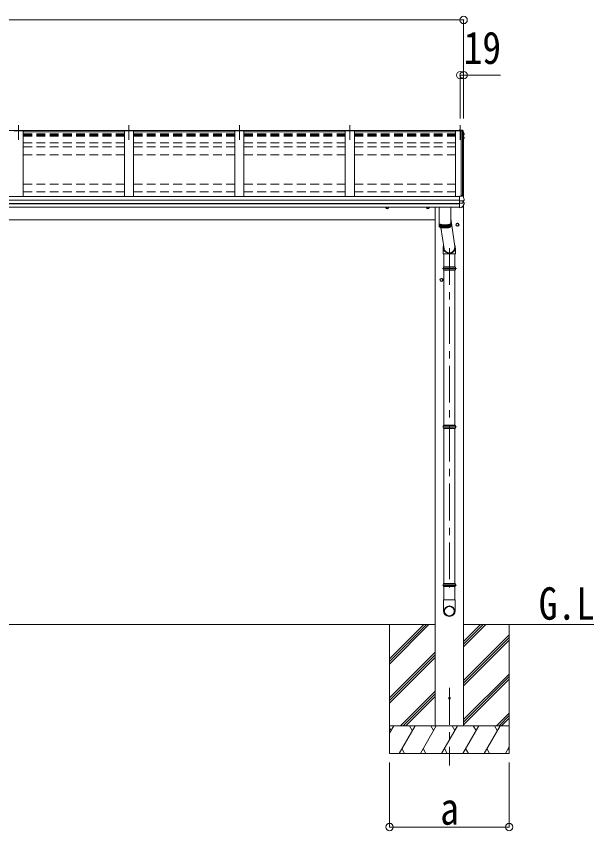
# Model space of a CAD drawing. Units: millimetres at full size, sheet at 1:40; details may follow other scales. Extents: x -11243 to 11243, y -7760 to 7760.
# Drawn here: x -4498 to -1359, y -5533 to -1108 of the extents above; entities that cross this region are included whole.
import ezdxf
from ezdxf.enums import TextEntityAlignment as Align

# ---------------------------------------------------------------- set-up
doc = ezdxf.new("R2010")
doc.units = ezdxf.units.MM
doc.header["$LTSCALE"] = 40
doc.header["$PDMODE"] = 32
doc.header["$PDSIZE"] = 40
doc.linetypes.add('CHAIN1', pattern=[8, 5, -1, 1, -1])
doc.linetypes.add('DASHED1', pattern=[1.8, 1.2, -0.6])
for name, color, linetype, lineweight in [('0-0_0', 7, 'Continuous', 9), ('0-1_本体', 5, 'CHAIN1', 9), ('0-3_ELV2', 4, 'Continuous', 9), ('0-6_OTH_LINE', 6, 'Continuous', 9), ('0-7_SHAPE', 4, 'Continuous', 9), ('0-9_OUTLINE', 7, 'Continuous', 9)]:
    doc.layers.add(name, color=color, linetype=linetype, lineweight=lineweight)
doc.styles.add('ＭＳ ゴシック', font='')
doc.styles.get('ＭＳ ゴシック').set_extended_font_data('MS Gothic')

msp = doc.modelspace()

# ---------------------------------------------------------------- linework, layer by layer
at = {"layer": '0-0_0'}
for p, q in [((-2220.76, -4413.22), (-7949.76, -4413.22)), ((-2468.76, -4413.22), (-2468.76, -5113.22)), ((-2468.76, -4599.2), (-2282.78, -4413.22)), ((-2468.76, -4613.34), (-2268.64, -4413.22)), ((-2468.76, -4627.48), (-2254.49, -4413.22)), ((-2468.76, -4415.35), (-2466.63, -4413.22)), ((-1359.14, -4413.22), (-2066.76, -4413.22)), ((-2066.76, -4533.85), (-1946.13, -4413.22)), ((-2066.76, -4519.71), (-1960.27, -4413.22)), ((-2066.76, -4505.57), (-1974.41, -4413.22)), ((-1818.76, -4413.22), (-1818.76, -5113.22)), ((-2066.76, -4717.7), (-1818.76, -4469.7)), ((-2066.76, -4731.84), (-1818.76, -4483.84)), ((-2066.76, -4745.98), (-1818.76, -4497.99)), ((-2468.76, -4811.33), (-2220.76, -4563.33)), ((-2468.76, -4825.47), (-2220.76, -4577.48)), ((-2468.76, -4839.62), (-2220.76, -4591.62)), ((-2066.76, -4929.83), (-1818.76, -4681.83)), ((-2066.76, -4943.97), (-1818.76, -4695.97)), ((-2066.76, -4958.12), (-1818.76, -4710.12)), ((-2408.52, -4963.22), (-2220.76, -4775.46)), ((-2394.38, -4963.22), (-2220.76, -4789.61)), ((-2380.23, -4963.22), (-2220.76, -4803.75)), ((-1888.02, -4963.22), (-1818.76, -4893.96)), ((-1873.88, -4963.22), (-1818.76, -4908.11)), ((-1859.73, -4963.22), (-1818.76, -4922.25)), ((-1818.76, -4963.22), (-2468.76, -4963.22)), ((-2468.76, -5003.32), (-2445.61, -4963.22)), ((-2460.61, -4989.2), (-2468.76, -4975.09)), ((-2416.74, -5113.22), (-2330.14, -4963.22)), ((-2345.14, -4989.2), (-2360.14, -4963.22)), ((-2301.27, -5113.22), (-2214.67, -4963.22)), ((-2229.67, -4989.2), (-2244.67, -4963.22)), ((-2185.8, -5113.22), (-2099.2, -4963.22)), ((-2114.2, -4989.2), (-2129.2, -4963.22)), ((-2070.33, -5113.22), (-1983.73, -4963.22)), ((-1998.73, -4989.2), (-2013.73, -4963.22)), ((-1954.86, -5113.22), (-1868.26, -4963.22)), ((-1898.26, -4963.22), (-1883.26, -4989.2)), ((-2401.74, -5087.24), (-2386.74, -5113.22)), ((-2286.27, -5087.24), (-2271.27, -5113.22)), ((-2170.8, -5087.24), (-2155.8, -5113.22)), ((-2055.33, -5087.24), (-2040.33, -5113.22)), ((-1939.86, -5087.24), (-1924.86, -5113.22)), ((-1839.39, -5113.22), (-1818.76, -5077.48)), ((-1824.39, -5087.24), (-1818.76, -5097)), ((-2468.76, -5113.22), (-1818.76, -5113.22))]:
    msp.add_line(p, q, dxfattribs=at)
at = {"layer": '0-0_0', "linetype": 'DASHED1'}
msp.add_line((-2066.76, -4963.22), (-2220.76, -4963.22), dxfattribs=at)
at = {"layer": '0-1_本体'}
for p, q in [((-4485.26, -1700.24), (-4485.26, -1779.49)), ((-3885.26, -1700.24), (-3885.26, -1779.49)), ((-3285.26, -1699.84), (-3285.26, -1779.1)), ((-2685.26, -1699.84), (-2685.26, -1779.1)), ((-2085.26, -1699.84), (-2085.26, -1779.1)), ((-2143.76, -2367.32), (-2143.76, -4211.93)), ((-2143.76, -4757.28), (-2143.76, -5178.35))]:
    msp.add_line(p, q, dxfattribs=at)
at = {"layer": '0-3_ELV2'}
for p, q in [((-2088.26, -1725.26), (-2074.1, -1726.04)), ((-2088.26, -1728.12), (-2088.26, -1725.27)), ((-4460.26, -1731.4), (-4510.26, -1731.4)), ((-4460.26, -1731.4), (-4460.26, -2087.66)), ((-4460.26, -1736.8), (-3910.26, -1736.8)), ((-3860.26, -1731.4), (-3910.26, -1731.4)), ((-3910.26, -1731.4), (-3910.26, -2087.66)), ((-3860.26, -1731.4), (-3860.26, -2087.66)), ((-3860.26, -1736.8), (-3310.26, -1736.8)), ((-3260.26, -1731.4), (-3310.26, -1731.4)), ((-3310.26, -1731.4), (-3310.26, -2087.66)), ((-3260.26, -1731.4), (-3260.26, -2087.66)), ((-3260.26, -1736.8), (-2710.26, -1736.8)), ((-2660.26, -1731.4), (-2710.26, -1731.4)), ((-2710.26, -1731.4), (-2710.26, -2087.66)), ((-2660.26, -1731.4), (-2660.26, -2087.66)), ((-2660.26, -1736.8), (-2110.26, -1736.8)), ((-2073.38, -1731.4), (-2110.26, -1731.4)), ((-2110.26, -1731.4), (-2110.26, -2087.66)), ((-2085.26, -1728.12), (-2088.26, -1728.12)), ((-2085.26, -1728.12), (-2085.26, -1731.35)), ((-2085.26, -1731.4), (-2085.26, -1728.13)), ((-2085.26, -1730.36), (-2074.43, -1730.97)), ((-2074.43, -1731.35), (-2085.26, -1731.35)), ((-2078.96, -2085.08), (-2078.96, -1731.4)), ((-2074.43, -1730.97), (-2074.06, -1728.49)), ((-2074.43, -1730.97), (-2074.43, -1731.4)), ((-2074.28, -1731.18), (-2074.06, -1729.7)), ((-2073.08, -1731.24), (-2074.28, -1731.18)), ((-2066.26, -1749.96), (-2073.38, -1731.4)), ((-2073.26, -1731.72), (-2073.26, -2079.72)), ((-2066.26, -1749.96), (-2066.26, -2094.23)), ((-2066.26, -1750.99), (-2065.69, -1750.88)), ((-2066.26, -1751.33), (-2065.69, -1751.22)), ((-2064.84, -1752.58), (-2066.26, -1752.86)), ((-2066.26, -1764.64), (-2065.12, -1764.78)), ((-2066.26, -1768.66), (-2064.43, -1769.01)), ((-2063.78, -1747.29), (-2063.78, -1751.31)), ((-2063.43, -1765.9), (-2063.42, -1765.97)), ((-2063.38, -1766.24), (-2063.38, -1770.28)), ((-2065.41, -1770.35), (-2066.26, -1770.18)), ((-8082.26, -2087.66), (-2088.26, -2087.66)), ((-8082.26, -2107.19), (-2088.26, -2107.19)), ((-8082.26, -2108.09), (-2088.26, -2108.09)), ((-2088.26, -2148.11), (-2088.26, -2084.63)), ((-2088.26, -2109.95), (-2073.47, -2110.04)), ((-2088.26, -2123.8), (-2073.47, -2123.6)), ((-2071.81, -2109.95), (-2065.43, -2109.16)), ((-2071.26, -2109.88), (-2071.26, -2123.68)), ((-2071.26, -2117.67), (-2064.02, -2119.07)), ((-2066.26, -2109.26), (-2066.26, -2118.64)), ((-2064.55, -2109.02), (-2064.56, -2109.01)), ((-2064.55, -2109.02), (-2064.49, -2109)), ((-2063.69, -2108.02), (-2063.69, -2101.52)), ((-2063.22, -2126.58), (-2063.22, -2120.05)), ((-8082.26, -2125.33), (-2088.26, -2125.33)), ((-8082.26, -2127.29), (-2088.26, -2127.29)), ((-8082.26, -2145.32), (-2088.26, -2145.32)), ((-2220.76, -2145.32), (-2220.76, -4963.22)), ((-2088.26, -2148.11), (-2076.67, -2147.48)), ((-2075.88, -2147.02), (-2075.89, -2147.04)), ((-2066.76, -2132.73), (-2066.76, -4963.22)), ((-7949.76, -2213.22), (-2220.76, -2213.22))]:
    msp.add_line(p, q, dxfattribs=at)
at = {"layer": '0-3_ELV2', "linetype": 'DASHED1'}
for p, q in [((-4460.26, -1746.92), (-3910.26, -1746.92)), ((-4460.26, -1751.77), (-3910.26, -1751.77)), ((-4460.26, -1753.3), (-3910.26, -1753.3)), ((-4460.26, -1755.26), (-3910.26, -1755.26)), ((-4460.26, -1759.03), (-3910.26, -1759.03)), ((-3860.26, -1746.92), (-3310.26, -1746.92)), ((-3860.26, -1751.77), (-3310.26, -1751.77)), ((-3860.26, -1753.3), (-3310.26, -1753.3)), ((-3860.26, -1755.26), (-3310.26, -1755.26)), ((-3860.26, -1759.03), (-3310.26, -1759.03)), ((-3260.26, -1746.92), (-2710.26, -1746.92)), ((-3260.26, -1751.77), (-2710.26, -1751.77)), ((-3260.26, -1753.3), (-2710.26, -1753.3)), ((-3260.26, -1755.26), (-2710.26, -1755.26)), ((-3260.26, -1759.03), (-2710.26, -1759.03)), ((-2660.26, -1746.92), (-2110.26, -1746.92)), ((-2660.26, -1751.77), (-2110.26, -1751.77)), ((-2660.26, -1753.3), (-2110.26, -1753.3)), ((-2660.26, -1755.26), (-2110.26, -1755.26)), ((-2660.26, -1759.03), (-2110.26, -1759.03)), ((-4460.26, -1796.34), (-3910.26, -1796.34)), ((-3860.26, -1796.34), (-3310.26, -1796.34)), ((-3260.26, -1796.34), (-2710.26, -1796.34)), ((-2660.26, -1796.34), (-2110.26, -1796.34)), ((-4460.26, -1817.5), (-3910.26, -1817.5)), ((-3860.26, -1817.5), (-3310.26, -1817.5)), ((-3260.26, -1817.5), (-2710.26, -1817.5)), ((-2660.26, -1817.5), (-2110.26, -1817.5)), ((-4460.26, -1860.01), (-3910.26, -1860.01)), ((-3860.26, -1860.01), (-3310.26, -1860.01)), ((-3260.26, -1860.01), (-2710.26, -1860.01)), ((-2660.26, -1860.01), (-2110.26, -1860.01)), ((-4460.26, -2020.29), (-3910.26, -2020.29)), ((-3860.26, -2020.29), (-3310.26, -2020.29)), ((-3260.26, -2020.29), (-2710.26, -2020.29)), ((-2660.26, -2020.29), (-2110.26, -2020.29)), ((-4460.26, -2062.8), (-3910.26, -2062.8)), ((-3860.26, -2062.8), (-3310.26, -2062.8)), ((-3260.26, -2062.8), (-2710.26, -2062.8)), ((-2660.26, -2062.8), (-2110.26, -2062.8))]:
    msp.add_line(p, q, dxfattribs=at)
at = {"layer": '0-3_ELV2'}
for points in [[(-8085.26, -1731.4), (-8085.26, -1728.13), (-2085.26, -1728.13)], [(-2088.26, -1727.7), (-2074.06, -1728.49), (-2074.06, -1729.7), (-2072.94, -1729.75)], [(-2074.36, -1731.4), (-2074.28, -1730.83), (-2074.28, -1731.18)], [(-2071.45, -1727.24), (-2067.21, -1737.86), (-2063.86, -1746.8), (-2063.8, -1747.07), (-2063.79, -1747.13)], [(-2071.45, -1730.81), (-2070.46, -1733.3), (-2069.47, -1735.8), (-2068.5, -1738.3), (-2067.55, -1740.81), (-2066.61, -1743.32), (-2065.68, -1745.83), (-2064.76, -1748.35), (-2063.86, -1750.88)], [(-2063.79, -1747.13), (-2063.79, -1747.24), (-2063.79, -1747.3)], [(-2063.42, -1765.92), (-2063.39, -1766.09), (-2063.38, -1766.23)], [(-2063.55, -1770.93), (-2065.02, -1773.47), (-2066.26, -1775.59)], [(-2088.26, -2084.63), (-2074.26, -2085.31), (-2074.26, -2079.66), (-2072.5, -2079.76)], [(-2071.81, -2109.95), (-2072.06, -2109.98), (-2072.21, -2109.99)], [(-2071.62, -2080.38), (-2070.58, -2082.96), (-2069.56, -2085.55), (-2068.56, -2088.14), (-2067.57, -2090.74), (-2066.59, -2093.34), (-2065.63, -2095.95), (-2064.68, -2098.57), (-2063.74, -2101.18)], [(-2067.03, -2109.24), (-2065.8, -2109.2), (-2064.56, -2109.01)], [(-2063.74, -2101.18), (-2063.69, -2101.39), (-2063.69, -2101.52)], [(-2481.25, -2153.02), (-2487.75, -2149.26), (-2487.75, -2145.32)], [(-2481.25, -2153.02), (-2474.75, -2149.26), (-2474.75, -2145.32)], [(-2261.26, -2153.02), (-2267.76, -2149.26), (-2267.76, -2145.32)], [(-2261.26, -2153.02), (-2254.76, -2149.26), (-2254.76, -2145.32)], [(-2099.76, -2248.02), (-2106.26, -2244.26), (-2106.26, -2236.76), (-2099.76, -2233.01)], [(-2099.76, -2248.02), (-2093.26, -2244.26), (-2093.26, -2236.76), (-2099.76, -2233.01)], [(-2186.76, -2548.02), (-2193.26, -2544.26), (-2193.26, -2536.76), (-2186.76, -2533.01)], [(-2186.76, -2548.02), (-2180.26, -2544.26), (-2180.26, -2536.76), (-2186.76, -2533.01)]]:
    msp.add_lwpolyline(points, dxfattribs=at)
for centre, radius in [((-2099.76, -2240.51), 8.5), ((-2099.76, -2240.51), 7.7), ((-2099.76, -2240.51), 6.5), ((-2186.76, -2540.51), 8.5), ((-2186.76, -2540.51), 7.7), ((-2186.76, -2540.51), 6.5), ((-2143.76, -4813.22), 5)]:
    msp.add_circle(centre, radius, dxfattribs=at)
for centre, radius, start, end in [((-2073.68, -1728.62), 2.62, 31.83445, 99.24), ((-2073.1, -1731.54), 0.3, 21.99494, 87.04231), ((-2073.03, -1731.45), 1.7, 22.00225, 87.0423), ((-2535.19, -1917.81), 498.52, 19.56907, 21.95354), ((-2065.75, -1750.58), 0.3, 280.95393, 327.06409), ((-2065.75, -1750.93), 0.299, 280.88931, 19.51522), ((-2065.14, -1767.12), 2.32, 60.30373, 87.34859), ((-2065.08, -1751.31), 1.3, 280.88938, 19.44863), ((-2064.68, -1766.19), 1.3, 10.02543, 80.23195), ((-2064.68, -1770.28), 1.3, 330.27138, 79.1216), ((-2498.02, -1522.03), 499.04, 329.90411, 330.14673), ((-2498.02, -1522.38), 499.04, 329.90411, 330.14673), ((-2065.46, -1770.64), 0.299, 330.19129, 79.12168), ((-2072.55, -2080.76), 1, 22.05378, 87.04045), ((-2070.92, -2107.32), 16.37, 265.48312, 268.58725), ((-2064.69, -2108.02), 1, 281.45361, 0), ((-2064.21, -2120.05), 0.998, 0.05121, 79.086), ((-2481.25, -2145.51), 8.5, 178.68472, 1.31528), ((-2481.25, -2145.51), 7.7, 178.54804, 1.45196), ((-2481.25, -2145.51), 6.5, 178.27976, 1.72024), ((-2261.26, -2145.51), 8.5, 178.68482, 1.31518), ((-2261.26, -2145.51), 7.7, 178.54815, 1.45185), ((-2261.26, -2145.51), 6.5, 178.27991, 1.72009), ((-2076.73, -2146.48), 1, 273.10735, 326.38063), ((-2458.16, -1892.87), 459.05, 326.38357, 329.32444), ((-2064.22, -2126.58), 1, 329.32149, 0)]:
    msp.add_arc(centre, radius, start, end, dxfattribs=at)
for centre, major_axis, ratio, start_param, end_param in [((-2072.11, -2102.43), (-9.96, -2.12), 0.734427, 1.2806875, 1.4059912), ((-2072.11, -2131.2), (-9.97, 1.96), 0.736539, 4.8664216, 4.9917253), ((-2072.26, -2123.48), (-1, 0.195), 0.067217, 2.8005545, 3.1546872)]:
    msp.add_ellipse(centre, major_axis=major_axis, ratio=ratio, start_param=start_param, end_param=end_param, dxfattribs=at)
at = {"layer": '0-6_OTH_LINE'}
for p, q in [((-8104.26, -1128.13), (-2066.26, -1128.13)), ((-2066.26, -1128.13), (-2066.26, -1663.59)), ((-2085.26, -1428.13), (-2085.26, -1663.59)), ((-2085.26, -1428.13), (-2066.26, -1428.13)), ((-2066.26, -1428.13), (-2066.26, -1663.59)), ((-2066.26, -1428.13), (-1866.04, -1428.13)), ((-2468.76, -5513.2), (-2468.76, -5163.22)), ((-1818.76, -5513.2), (-1818.76, -5163.22)), ((-2468.76, -5513.2), (-1818.76, -5513.2))]:
    msp.add_line(p, q, dxfattribs=at)
for p in [(-2066.26, -1128.13), (-2085.26, -1428.13), (-2066.26, -1428.13), (-2468.76, -5513.2), (-1818.76, -5513.2)]:
    msp.add_point(p, dxfattribs=at)
at = {"layer": '0-9_OUTLINE'}
for p, q in [((-2199.76, -2145.32), (-2199.76, -2233.42)), ((-2135.76, -2233.42), (-2135.76, -2145.32)), ((-2135.76, -2206.19), (-2114.11, -2359.42)), ((-2199.76, -2234.39), (-2199.76, -2249.84)), ((-2199.17, -2251.39), (-2199.17, -2235.94)), ((-2197.94, -2237.13), (-2197.94, -2252.58)), ((-2196.13, -2253.67), (-2196.13, -2238.22)), ((-2193.76, -2239.21), (-2193.76, -2254.67)), ((-2190.89, -2255.56), (-2190.89, -2240.11)), ((-2189.46, -2255.93), (-2172.12, -2371.06)), ((-2187.57, -2256.34), (-2187.57, -2240.89)), ((-2183.87, -2241.54), (-2183.87, -2257)), ((-2179.86, -2242.05), (-2179.86, -2257.51)), ((-2175.61, -2242.41), (-2175.61, -2257.87)), ((-2171.22, -2242.62), (-2171.22, -2258.07)), ((-2166.76, -2242.66), (-2166.76, -2258.12)), ((-2162.32, -2242.54), (-2162.32, -2258)), ((-2157.98, -2242.27), (-2157.98, -2257.72)), ((-2153.84, -2241.84), (-2153.84, -2257.3)), ((-2149.98, -2241.27), (-2149.98, -2256.72)), ((-2146.46, -2240.57), (-2146.46, -2256.02)), ((-2143.36, -2239.74), (-2143.36, -2255.2)), ((-2140.74, -2238.82), (-2140.74, -2254.28)), ((-2138.64, -2237.82), (-2138.64, -2253.27)), ((-2137.11, -2236.77), (-2137.11, -2252.22)), ((-2135.76, -2249.84), (-2135.76, -2234.39)), ((-2177.14, -2366.81), (-2177.14, -2398.4)), ((-2111.15, -2367.22), (-2111.15, -2398.4)), ((-2111.15, -2398.4), (-2177.14, -2398.4)), ((-2173.76, -2398.4), (-2173.76, -2469.27)), ((-2113.76, -2398.4), (-2113.76, -2469.27)), ((-2176.36, -2471.27), (-2111.16, -2471.27)), ((-2175.76, -2469.27), (-2111.76, -2469.27)), ((-2175.76, -2469.27), (-2175.76, -2471.27)), ((-2111.76, -2469.27), (-2111.76, -2471.27)), ((-2181.76, -2478.27), (-2105.76, -2478.27)), ((-2176.36, -2485.27), (-2111.16, -2485.27)), ((-2175.76, -2485.27), (-2175.76, -2487.27)), ((-2175.76, -2487.27), (-2111.76, -2487.27)), ((-2173.76, -2487.27), (-2173.76, -3329.24)), ((-2113.76, -2487.27), (-2113.76, -3329.24)), ((-2111.76, -2485.27), (-2111.76, -2487.27)), ((-2181.76, -3338.24), (-2105.76, -3338.24)), ((-2176.36, -3331.24), (-2111.16, -3331.24)), ((-2176.36, -3345.24), (-2111.16, -3345.24)), ((-2175.76, -3329.24), (-2111.76, -3329.24)), ((-2175.76, -3329.24), (-2175.76, -3331.24)), ((-2175.76, -3345.24), (-2175.76, -3347.24)), ((-2175.76, -3347.24), (-2111.76, -3347.24)), ((-2173.76, -3347.24), (-2173.76, -4189.21)), ((-2113.76, -3347.24), (-2113.76, -4189.21)), ((-2111.76, -3329.24), (-2111.76, -3331.24)), ((-2111.76, -3345.24), (-2111.76, -3347.24)), ((-2181.76, -4198.21), (-2105.76, -4198.21)), ((-2176.36, -4191.21), (-2111.16, -4191.21)), ((-2175.76, -4189.21), (-2111.76, -4189.21)), ((-2175.76, -4189.21), (-2175.76, -4191.21)), ((-2111.76, -4189.21), (-2111.76, -4191.21)), ((-2176.36, -4205.21), (-2111.16, -4205.21)), ((-2175.76, -4205.21), (-2175.76, -4207.21)), ((-2175.76, -4207.21), (-2111.76, -4207.21)), ((-2173.76, -4207.21), (-2173.76, -4278.21)), ((-2113.76, -4207.21), (-2113.76, -4278.21)), ((-2111.76, -4205.21), (-2111.76, -4207.21)), ((-2111.91, -4278.21), (-2175.61, -4278.21)), ((-2175.61, -4278.21), (-2175.61, -4337.48)), ((-2111.91, -4278.21), (-2111.91, -4337.48))]:
    msp.add_line(p, q, dxfattribs=at)
for points in [[(-2199.76, -2233.42), (-2199.75, -2233.56), (-2199.64, -2234.12), (-2199.39, -2234.68), (-2198.99, -2235.23), (-2198.45, -2235.77), (-2197.77, -2236.3), (-2196.95, -2236.82), (-2196, -2237.32), (-2194.92, -2237.8), (-2193.71, -2238.27), (-2192.39, -2238.71), (-2190.95, -2239.13), (-2189.41, -2239.52), (-2187.77, -2239.88), (-2186.04, -2240.22), (-2184.22, -2240.52), (-2182.33, -2240.8), (-2180.38, -2241.03), (-2178.36, -2241.24), (-2176.3, -2241.4), (-2174.2, -2241.53), (-2172.07, -2241.63), (-2169.92, -2241.69), (-2167.76, -2241.7)], [(-2199.76, -2249.84), (-2199.75, -2249.98), (-2199.64, -2250.54), (-2199.39, -2251.1), (-2198.99, -2251.65), (-2198.45, -2252.19), (-2197.77, -2252.72), (-2196.95, -2253.24), (-2196, -2253.74), (-2194.92, -2254.22), (-2193.71, -2254.69), (-2192.39, -2255.13), (-2190.95, -2255.55), (-2189.41, -2255.94), (-2187.77, -2256.31), (-2186.04, -2256.64), (-2184.22, -2256.94), (-2182.33, -2257.22), (-2180.38, -2257.45), (-2178.36, -2257.66), (-2176.3, -2257.82), (-2174.2, -2257.96), (-2172.07, -2258.05), (-2169.92, -2258.11), (-2167.76, -2258.13)], [(-2199.7, -2233.91), (-2199.72, -2233.97), (-2199.75, -2234.53), (-2199.64, -2235.09), (-2199.39, -2235.64), (-2198.99, -2236.19), (-2198.45, -2236.73), (-2197.77, -2237.26), (-2196.95, -2237.78), (-2196, -2238.28), (-2194.92, -2238.77), (-2193.71, -2239.23), (-2192.39, -2239.68), (-2190.95, -2240.09), (-2189.41, -2240.49), (-2187.77, -2240.85), (-2186.04, -2241.19), (-2184.22, -2241.49), (-2182.33, -2241.76), (-2180.38, -2242), (-2178.36, -2242.2), (-2176.3, -2242.37), (-2174.2, -2242.5), (-2172.07, -2242.59), (-2169.92, -2242.65), (-2167.76, -2242.67)], [(-2198.05, -2236.09), (-2197.61, -2236.55), (-2196.97, -2237.07), (-2196.19, -2237.58), (-2195.28, -2238.08), (-2194.25, -2238.56), (-2193.09, -2239.02), (-2191.81, -2239.45), (-2190.41, -2239.86), (-2188.92, -2240.25), (-2187.32, -2240.61), (-2185.64, -2240.94), (-2183.87, -2241.24), (-2182.02, -2241.51), (-2180.11, -2241.75), (-2178.14, -2241.95), (-2176.12, -2242.11), (-2174.07, -2242.24), (-2171.98, -2242.34), (-2169.87, -2242.39), (-2167.76, -2242.41)], [(-2167.76, -2241.7), (-2165.6, -2241.69), (-2163.45, -2241.63), (-2161.32, -2241.53), (-2159.22, -2241.4), (-2157.15, -2241.24), (-2155.14, -2241.03), (-2153.18, -2240.8), (-2151.29, -2240.52), (-2149.48, -2240.22), (-2147.75, -2239.88), (-2146.11, -2239.52), (-2144.57, -2239.13), (-2143.13, -2238.71), (-2141.81, -2238.27), (-2140.6, -2237.8), (-2139.52, -2237.32), (-2138.57, -2236.82), (-2137.75, -2236.3), (-2137.07, -2235.77), (-2136.53, -2235.23), (-2136.13, -2234.68), (-2135.87, -2234.12), (-2135.76, -2233.56), (-2135.76, -2233.42)], [(-2167.76, -2242.67), (-2165.6, -2242.65), (-2163.45, -2242.59), (-2161.32, -2242.5), (-2159.22, -2242.37), (-2157.15, -2242.2), (-2155.14, -2242), (-2153.18, -2241.76), (-2151.29, -2241.49), (-2149.48, -2241.19), (-2147.75, -2240.85), (-2146.11, -2240.49), (-2144.57, -2240.09), (-2143.13, -2239.68), (-2141.81, -2239.23), (-2140.6, -2238.77), (-2139.52, -2238.28), (-2138.57, -2237.78), (-2137.75, -2237.26), (-2137.07, -2236.73), (-2136.53, -2236.19), (-2136.13, -2235.64), (-2135.87, -2235.09), (-2135.76, -2234.53), (-2135.8, -2233.97), (-2135.81, -2233.91)], [(-2167.76, -2242.41), (-2165.64, -2242.39), (-2163.54, -2242.34), (-2161.45, -2242.24), (-2159.4, -2242.11), (-2157.38, -2241.95), (-2155.41, -2241.75), (-2153.5, -2241.51), (-2151.65, -2241.24), (-2149.88, -2240.94), (-2148.2, -2240.61), (-2146.6, -2240.25), (-2145.1, -2239.86), (-2143.71, -2239.45), (-2142.43, -2239.02), (-2141.27, -2238.56), (-2140.23, -2238.08), (-2139.33, -2237.58), (-2138.55, -2237.07), (-2137.91, -2236.55), (-2137.46, -2236.09)], [(-2167.76, -2258.13), (-2165.6, -2258.11), (-2163.45, -2258.05), (-2161.32, -2257.96), (-2159.22, -2257.82), (-2157.15, -2257.66), (-2155.14, -2257.45), (-2153.18, -2257.22), (-2151.29, -2256.94), (-2149.48, -2256.64), (-2147.75, -2256.31), (-2146.11, -2255.94), (-2144.57, -2255.55), (-2143.13, -2255.13), (-2141.81, -2254.69), (-2140.6, -2254.22), (-2139.52, -2253.74), (-2138.57, -2253.24), (-2137.75, -2252.72), (-2137.07, -2252.19), (-2136.53, -2251.65), (-2136.13, -2251.1), (-2135.87, -2250.54), (-2135.76, -2249.98), (-2135.76, -2249.84)]]:
    msp.add_lwpolyline(points, dxfattribs=at)
for centre, radius, start, end in [((-2149.51, -2478.27), 27.75, 165.38919, 194.61079), ((-2138.01, -2478.27), 27.75, 0, 14.61083), ((-2138.01, -2478.27), 27.75, 345.38917, 0), ((-2149.51, -3338.24), 27.75, 165.38919, 194.61079), ((-2138.01, -3338.24), 27.75, 0, 14.61083), ((-2138.01, -3338.24), 27.75, 345.38917, 0), ((-2149.51, -4198.21), 27.75, 165.38919, 194.61079), ((-2138.01, -4198.21), 27.75, 0, 14.61083), ((-2138.01, -4198.21), 27.75, 345.38917, 0), ((-2144.61, -4337.48), 31, 180, 270), ((-2142.91, -4337.48), 31, 270, 0)]:
    msp.add_arc(centre, radius, start, end, dxfattribs=at)
for centre, major_axis, ratio, start_param, end_param in [((-2144.15, -2363.71), (-33, -3.09), 0.972144, 5.8034438, 9.8593375), ((-2144.08, -2363.71), (-2.75, 29.4), 0.995638, 1.5707963, 4.7150999)]:
    msp.add_ellipse(centre, major_axis=major_axis, ratio=ratio, start_param=start_param, end_param=end_param, dxfattribs=at)
for major_axis in [(-28.29, 0), (-25.83, 0)]:
    msp.add_ellipse((-2143.76, -4340.3), major_axis=major_axis, ratio=0.996195, dxfattribs=at)

# ---------------------------------------------------------------- texts
at = {"layer": '0-6_OTH_LINE', "color": 7, "style": 'ＭＳ ゴシック', "width": 0.85}
for s, p in [('19', (-2066.36, -1419.71)), ('a', (-2193.76, -5553.2))]:
    msp.add_text(s, height=176, dxfattribs=at).set_placement(p, align=Align.BOTTOM_LEFT)
at = {"layer": '0-7_SHAPE', "color": 7, "style": 'ＭＳ ゴシック', "width": 0.85}
msp.add_text('G.L', height=176, dxfattribs=at).set_placement((-1658.16, -4439.51), align=Align.BOTTOM_LEFT)

doc.saveas('drawing.dxf')
